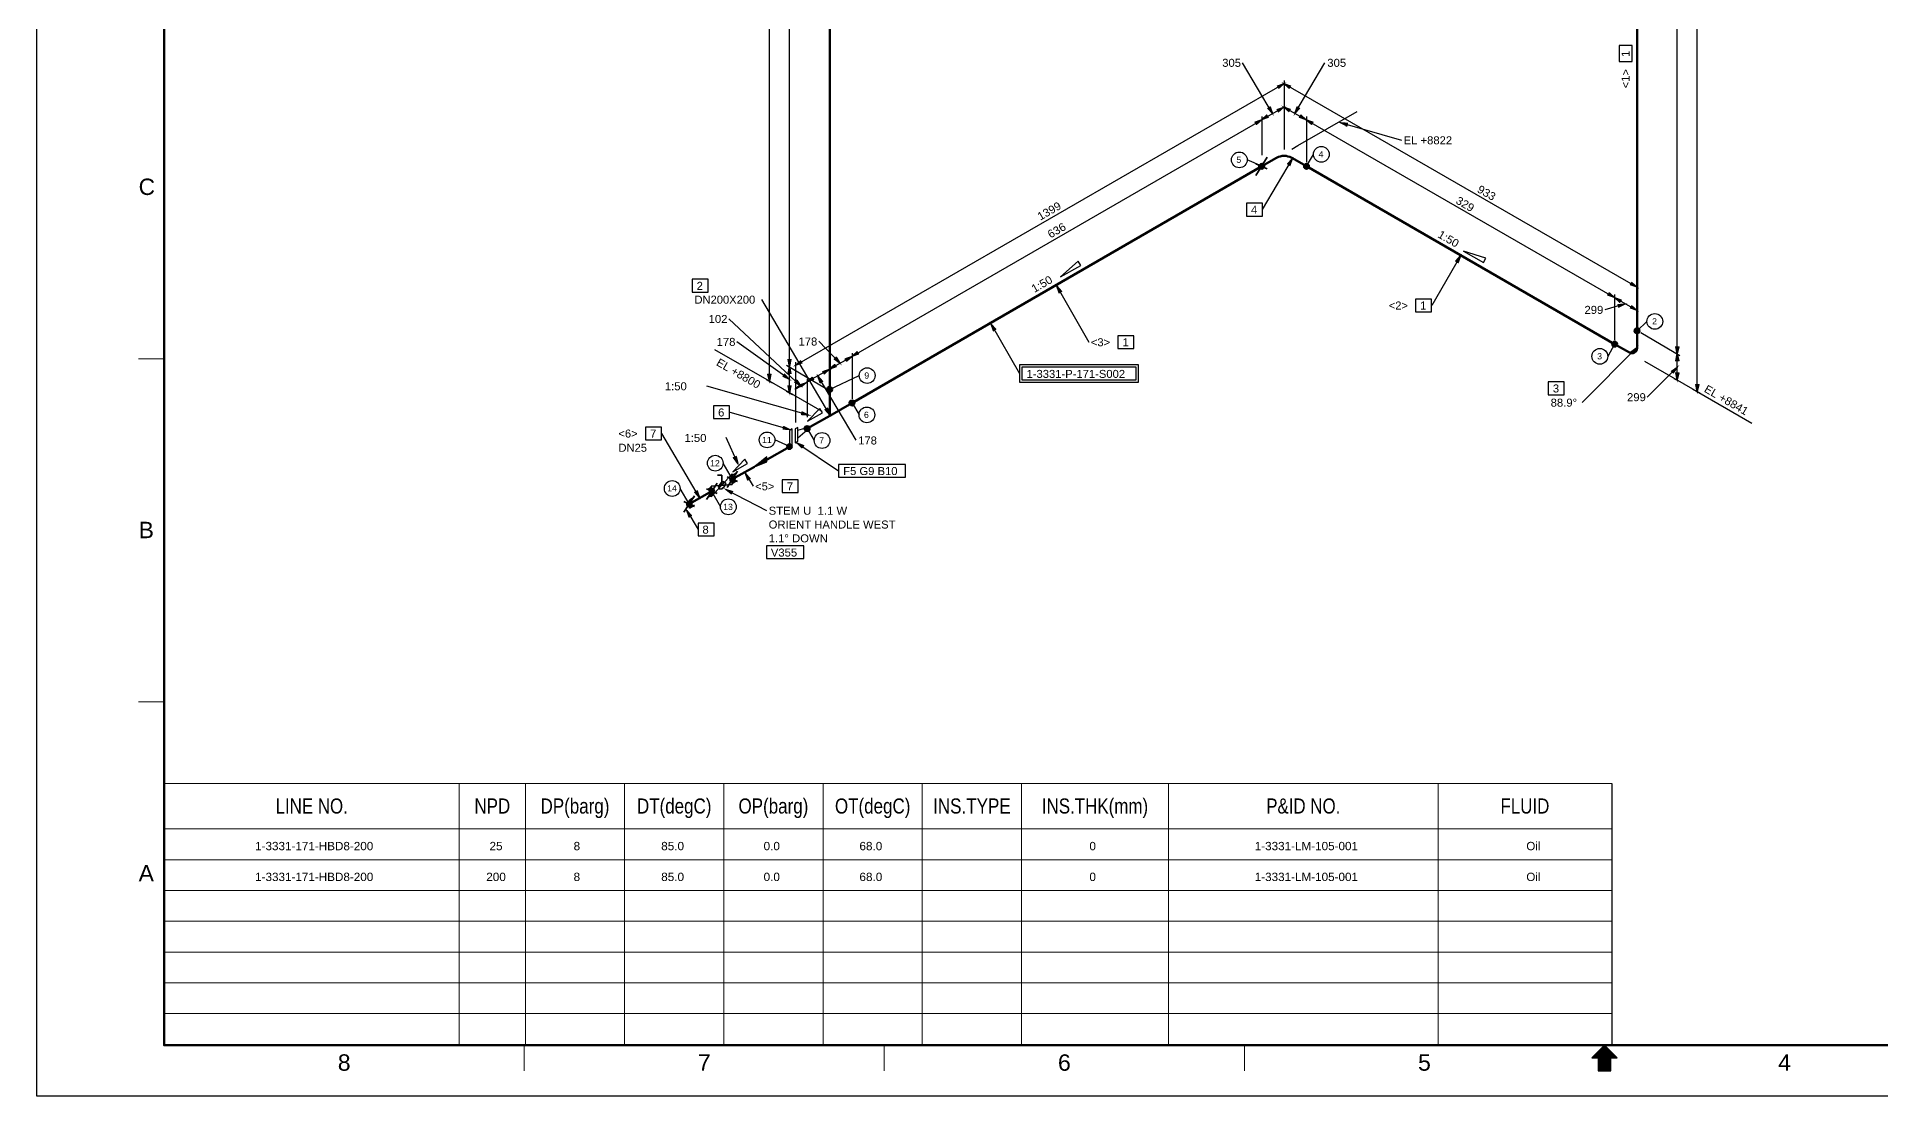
# Model space of a CAD drawing. Header units: inches. Extents: x 0 to 841, y 0 to 594.
# Drawn here: x 0 to 507, y 0 to 291 of the extents above; entities that cross this region are included whole.
import ezdxf
from ezdxf.enums import TextEntityAlignment as Align
from ezdxf.xclip import XClip

# ---------------------------------------------------------------- set-up
doc = ezdxf.new("R2010")
doc.units = ezdxf.units.IN
doc.header["$MEASUREMENT"] = 0
doc.header["$XCLIPFRAME"] = 0
for name, color, linetype in [('1-3531-LP-186-001-025_MODEL-EMBED 1_DWG$0$Default', 7, 'Continuous'), ('BG 0', 7, 'Continuous'), ('BG BG BG BG BG 2', 7, 'Continuous'), ('BG BG BG BG TITLETEXT', 7, 'Continuous'), ('BG Border', 7, 'Continuous'), ('DIMLINES', 7, 'Continuous'), ('DIMTEXT', 7, 'Continuous'), ('FITTINGS', 7, 'Continuous'), ('FRAME', 7, 'Continuous'), ('ISOTEXT', 7, 'Continuous'), ('NOZZLES', 7, 'Continuous'), ('PIPE', 7, 'Continuous'), ('WELDS', 7, 'Continuous')]:
    doc.layers.add(name, color=color, linetype=linetype)
doc.styles.add('1-3531-LP-186-001-025_MODEL-EMBED 1_DWG$0$Arial', font='arial.ttf')
doc.styles.add('Arial', font='arial.ttf')

# ---------------------------------------------------------------- blocks, each defined once
blk = doc.blocks.new('1-3531-LP-186-001-025_MODEL-EMBED 1_DWG')
at = {"layer": '1-3531-LP-186-001-025_MODEL-EMBED 1_DWG$0$Default', "color": 4, "style": '1-3531-LP-186-001-025_MODEL-EMBED 1_DWG$0$Arial'}
for s, width, p in [('1-3331-171-HBD8-200', 1.00235, (0.938205, -0.115628)), ('25', 1.008516, (3.475116, -0.115628)), ('8', 1.008516, (4.385443, -0.115628)), ('85.0 ', 1.008516, (5.333586, -0.115628)), ('0.0 ', 1.008516, (6.441829, -0.115628)), ('68.0 ', 1.008516, (7.47942, -0.115628)), ('0', 1.008516, (9.968777, -0.115628)), ('1-3331-LM-105-001', 1.002802, (11.758255, -0.115628)), ('Oil', 0.993934, (14.698398, -0.115628)), ('1-3331-171-HBD8-200', 1.00235, (0.938205, -0.448962)), ('200', 1.008516, (3.43979, -0.448962)), ('8', 1.008516, (4.385443, -0.448962)), ('85.0 ', 1.008516, (5.333586, -0.448962)), ('0.0 ', 1.008516, (6.441829, -0.448962)), ('68.0 ', 1.008516, (7.47942, -0.448962)), ('0', 1.008516, (9.968777, -0.448962)), ('1-3331-LM-105-001', 1.002802, (11.758255, -0.448962)), ('Oil', 0.993934, (14.698398, -0.448962))]:
    blk.add_text(s, height=0.090278, dxfattribs=dict(at, width=width)).set_placement(p, align=Align.TOP_LEFT)

msp = doc.modelspace()

# ---------------------------------------------------------------- hatches: boundary and pattern name
at = {"layer": 'DIMLINES', "linetype": 'Continuous'}
for points in [[(341.48, 277), (342.92, 278.28), (341.08, 277.64)], [(344.68, 277.64), (342.84, 278.28), (344.28, 277)], [(338.12, 269.64), (336.68, 268.36), (338.52, 269)], [(338.44, 271.48), (339.72, 270.04), (339.08, 271.88)], [(341.4, 270.52), (342.84, 271.8), (341, 271.16)], [(344.6, 271.24), (342.76, 271.88), (344.2, 270.6)], [(346.52, 271.88), (345.88, 270.04), (347.16, 271.48)], [(347.16, 269), (349, 268.36), (347.56, 269.64)], [(335.32, 267.08), (336.76, 268.36), (334.92, 267.72)], [(350.84, 267.72), (349, 268.36), (350.44, 267.08)], [(438.12, 223), (439.96, 222.36), (438.52, 223.64)], [(431.96, 220.12), (433.8, 219.48), (432.36, 220.76)], [(435.56, 218.84), (433.72, 219.48), (435.16, 218.2)], [(434.92, 216.84), (436.68, 217.72), (434.76, 217.56)], [(438.12, 216.6), (439.96, 215.96), (438.52, 217.24)], [(219.24, 202.52), (220.84, 201.4), (219.8, 203.08)], [(222.68, 202.04), (224.12, 203.32), (222.28, 202.68)], [(225.48, 204.6), (224.04, 203.32), (225.88, 203.96)], [(450.6, 205.96), (451, 204.04), (451.4, 205.96)], [(451.4, 202.12), (451, 204.04), (450.6, 202.12)], [(201, 198.44), (201.4, 196.52), (201.8, 198.44)], [(205.16, 197.8), (206.92, 197), (205.56, 198.44)], [(206.52, 202.44), (206.92, 200.52), (207.32, 202.44)], [(207.32, 198.6), (206.92, 200.52), (206.52, 198.6)], [(209.96, 202.12), (208.52, 200.84), (210.36, 201.48)], [(216.04, 196.44), (214.76, 197.88), (215.4, 196.04)], [(216.52, 198.52), (217.96, 199.8), (216.12, 199.16)], [(219.32, 201.08), (217.88, 199.8), (219.72, 200.44)], [(449.88, 198.76), (451, 200.36), (449.4, 199.24)], [(450.6, 198.76), (451, 196.84), (451.4, 198.76)], [(206.52, 195.24), (206.92, 193.32), (207.32, 195.24)], [(208.36, 196.2), (210.04, 195.16), (208.92, 196.76)], [(209.88, 195.56), (208.76, 194.6), (210.12, 195.08)], [(210.44, 195.16), (211.56, 196.12), (210.2, 195.64)], [(213.16, 197.56), (211.72, 196.28), (213.56, 196.92)], [(456.12, 195.56), (456.52, 193.64), (456.92, 195.56)]]:
    msp.add_hatch(color=2, dxfattribs=at).paths.add_polyline_path(points)
at = {"layer": 'DIMLINES', "linetype": 'ByBlock'}
h = msp.add_hatch(dxfattribs=at)
h.set_pattern_fill('LINE', scale=25.4, style=0)
h.paths.add_polyline_path([(341.48, 277), (342.92, 278.28), (341.08, 277.64)])
h = msp.add_hatch(dxfattribs=at)
h.set_pattern_fill('LINE', scale=25.4, style=0)
h.paths.add_polyline_path([(344.68, 277.64), (342.84, 278.28), (344.28, 277)])
h = msp.add_hatch(dxfattribs=at)
h.set_pattern_fill('LINE', scale=25.4, style=0)
h.paths.add_polyline_path([(338.12, 269.64), (336.68, 268.36), (338.52, 269)])
h = msp.add_hatch(dxfattribs=at)
h.set_pattern_fill('LINE', scale=25.4, style=0)
h.paths.add_polyline_path([(338.44, 271.48), (339.72, 270.04), (339.08, 271.88)])
h = msp.add_hatch(dxfattribs=at)
h.set_pattern_fill('LINE', scale=25.4, style=0)
h.paths.add_polyline_path([(341.4, 270.52), (342.84, 271.8), (341, 271.16)])
h = msp.add_hatch(dxfattribs=at)
h.set_pattern_fill('LINE', scale=25.4, style=0)
h.paths.add_polyline_path([(344.6, 271.24), (342.76, 271.88), (344.2, 270.6)])
h = msp.add_hatch(dxfattribs=at)
h.set_pattern_fill('LINE', scale=25.4, style=0)
h.paths.add_polyline_path([(346.52, 271.88), (345.88, 270.04), (347.16, 271.48)])
h = msp.add_hatch(dxfattribs=at)
h.set_pattern_fill('LINE', scale=25.4, style=0)
h.paths.add_polyline_path([(347.16, 269), (349, 268.36), (347.56, 269.64)])
h = msp.add_hatch(dxfattribs=at)
h.set_pattern_fill('LINE', scale=25.4, style=0)
h.paths.add_polyline_path([(335.32, 267.08), (336.76, 268.36), (334.92, 267.72)])
h = msp.add_hatch(dxfattribs=at)
h.set_pattern_fill('LINE', scale=25.4, style=0)
h.paths.add_polyline_path([(350.84, 267.72), (349, 268.36), (350.44, 267.08)])
h = msp.add_hatch(dxfattribs=at)
h.set_pattern_fill('LINE', scale=25.4, style=0)
h.paths.add_polyline_path([(438.12, 223), (439.96, 222.36), (438.52, 223.64)])
h = msp.add_hatch(dxfattribs=at)
h.set_pattern_fill('LINE', scale=25.4, style=0)
h.paths.add_polyline_path([(431.96, 220.12), (433.8, 219.48), (432.36, 220.76)])
h = msp.add_hatch(dxfattribs=at)
h.set_pattern_fill('LINE', scale=25.4, style=0)
h.paths.add_polyline_path([(435.56, 218.84), (433.72, 219.48), (435.16, 218.2)])
h = msp.add_hatch(dxfattribs=at)
h.set_pattern_fill('LINE', scale=25.4, style=0)
h.paths.add_polyline_path([(434.92, 216.84), (436.68, 217.72), (434.76, 217.56)])
h = msp.add_hatch(dxfattribs=at)
h.set_pattern_fill('LINE', scale=25.4, style=0)
h.paths.add_polyline_path([(438.12, 216.6), (439.96, 215.96), (438.52, 217.24)])
h = msp.add_hatch(dxfattribs=at)
h.set_pattern_fill('LINE', scale=25.4, style=0)
h.paths.add_polyline_path([(219.24, 202.52), (220.84, 201.4), (219.8, 203.08)])
h = msp.add_hatch(dxfattribs=at)
h.set_pattern_fill('LINE', scale=25.4, style=0)
h.paths.add_polyline_path([(222.68, 202.04), (224.12, 203.32), (222.28, 202.68)])
h = msp.add_hatch(dxfattribs=at)
h.set_pattern_fill('LINE', scale=25.4, style=0)
h.paths.add_polyline_path([(225.48, 204.6), (224.04, 203.32), (225.88, 203.96)])
h = msp.add_hatch(dxfattribs=at)
h.set_pattern_fill('LINE', scale=25.4, style=0)
h.paths.add_polyline_path([(450.6, 205.96), (451, 204.04), (451.4, 205.96)])
h = msp.add_hatch(dxfattribs=at)
h.set_pattern_fill('LINE', scale=25.4, style=0)
h.paths.add_polyline_path([(451.4, 202.12), (451, 204.04), (450.6, 202.12)])
h = msp.add_hatch(dxfattribs=at)
h.set_pattern_fill('LINE', scale=25.4, style=0)
h.paths.add_polyline_path([(201, 198.44), (201.4, 196.52), (201.8, 198.44)])
h = msp.add_hatch(dxfattribs=at)
h.set_pattern_fill('LINE', scale=25.4, style=0)
h.paths.add_polyline_path([(205.16, 197.8), (206.92, 197), (205.56, 198.44)])
h = msp.add_hatch(dxfattribs=at)
h.set_pattern_fill('LINE', scale=25.4, style=0)
h.paths.add_polyline_path([(206.52, 202.44), (206.92, 200.52), (207.32, 202.44)])
h = msp.add_hatch(dxfattribs=at)
h.set_pattern_fill('LINE', scale=25.4, style=0)
h.paths.add_polyline_path([(207.32, 198.6), (206.92, 200.52), (206.52, 198.6)])
h = msp.add_hatch(dxfattribs=at)
h.set_pattern_fill('LINE', scale=25.4, style=0)
h.paths.add_polyline_path([(209.96, 202.12), (208.52, 200.84), (210.36, 201.48)])
h = msp.add_hatch(dxfattribs=at)
h.set_pattern_fill('LINE', scale=25.4, style=0)
h.paths.add_polyline_path([(216.04, 196.44), (214.76, 197.88), (215.4, 196.04)])
h = msp.add_hatch(dxfattribs=at)
h.set_pattern_fill('LINE', scale=25.4, style=0)
h.paths.add_polyline_path([(216.52, 198.52), (217.96, 199.8), (216.12, 199.16)])
h = msp.add_hatch(dxfattribs=at)
h.set_pattern_fill('LINE', scale=25.4, style=0)
h.paths.add_polyline_path([(219.32, 201.08), (217.88, 199.8), (219.72, 200.44)])
h = msp.add_hatch(dxfattribs=at)
h.set_pattern_fill('LINE', scale=25.4, style=0)
h.paths.add_polyline_path([(449.88, 198.76), (451, 200.36), (449.4, 199.24)])
h = msp.add_hatch(dxfattribs=at)
h.set_pattern_fill('LINE', scale=25.4, style=0)
h.paths.add_polyline_path([(450.6, 198.76), (451, 196.84), (451.4, 198.76)])
h = msp.add_hatch(dxfattribs=at)
h.set_pattern_fill('LINE', scale=25.4, style=0)
h.paths.add_polyline_path([(206.52, 195.24), (206.92, 193.32), (207.32, 195.24)])
h = msp.add_hatch(dxfattribs=at)
h.set_pattern_fill('LINE', scale=25.4, style=0)
h.paths.add_polyline_path([(208.36, 196.2), (210.04, 195.16), (208.92, 196.76)])
h = msp.add_hatch(dxfattribs=at)
h.set_pattern_fill('LINE', scale=25.4, style=0)
h.paths.add_polyline_path([(209.88, 195.56), (208.76, 194.6), (210.12, 195.08)])
h = msp.add_hatch(dxfattribs=at)
h.set_pattern_fill('LINE', scale=25.4, style=0)
h.paths.add_polyline_path([(210.44, 195.16), (211.56, 196.12), (210.2, 195.64)])
h = msp.add_hatch(dxfattribs=at)
h.set_pattern_fill('LINE', scale=25.4, style=0)
h.paths.add_polyline_path([(213.16, 197.56), (211.72, 196.28), (213.56, 196.92)])
h = msp.add_hatch(dxfattribs=at)
h.set_pattern_fill('LINE', scale=25.4, style=0)
h.paths.add_polyline_path([(456.12, 195.56), (456.52, 193.64), (456.92, 195.56)])
at = {"layer": 'ISOTEXT', "linetype": 'Continuous'}
for points in [[(360.28, 267.4), (358.36, 267.56), (360.12, 266.68)], [(344.52, 255.8), (345.16, 257.64), (343.88, 256.2)], [(390.76, 229.08), (391.4, 230.92), (390.12, 229.48)], [(281.72, 221.16), (280.44, 222.6), (281.08, 220.76)], [(263.64, 210.76), (262.36, 212.2), (263, 210.36)], [(438.76, 204.12), (439.88, 205.72), (438.28, 204.6)], [(210.28, 187.32), (212.2, 187.16), (210.44, 188.04)], [(216.76, 188.68), (218.04, 187.24), (217.4, 189.08)], [(205.24, 183.32), (207.16, 183.16), (205.4, 184.04)], [(210.76, 178.84), (208.92, 179.56), (210.28, 178.2)], [(191.56, 175.48), (192.68, 173.88), (192.28, 175.8)], [(196.12, 169.72), (194.84, 171.16), (195.48, 169.32)], [(180.92, 165.96), (182.2, 164.52), (181.56, 166.36)], [(191.24, 166.2), (189.4, 166.76), (190.92, 165.56)], [(179.96, 159.56), (178.68, 161), (179.32, 159.16)]]:
    msp.add_hatch(color=2, dxfattribs=at).paths.add_polyline_path(points)
at = {"layer": 'ISOTEXT', "linetype": 'ByBlock'}
h = msp.add_hatch(dxfattribs=at)
h.set_pattern_fill('LINE', scale=25.4, style=0)
h.paths.add_polyline_path([(360.28, 267.4), (358.36, 267.56), (360.12, 266.68)])
h = msp.add_hatch(dxfattribs=at)
h.set_pattern_fill('LINE', scale=25.4, style=0)
h.paths.add_polyline_path([(344.52, 255.8), (345.16, 257.64), (343.88, 256.2)])
h = msp.add_hatch(dxfattribs=at)
h.set_pattern_fill('LINE', scale=25.4, style=0)
h.paths.add_polyline_path([(390.76, 229.08), (391.4, 230.92), (390.12, 229.48)])
h = msp.add_hatch(dxfattribs=at)
h.set_pattern_fill('LINE', scale=25.4, style=0)
h.paths.add_polyline_path([(281.72, 221.16), (280.44, 222.6), (281.08, 220.76)])
h = msp.add_hatch(dxfattribs=at)
h.set_pattern_fill('LINE', scale=25.4, style=0)
h.paths.add_polyline_path([(263.64, 210.76), (262.36, 212.2), (263, 210.36)])
h = msp.add_hatch(dxfattribs=at)
h.set_pattern_fill('LINE', scale=25.4, style=0)
h.paths.add_polyline_path([(438.76, 204.12), (439.88, 205.72), (438.28, 204.6)])
h = msp.add_hatch(dxfattribs=at)
h.set_pattern_fill('LINE', scale=25.4, style=0)
h.paths.add_polyline_path([(210.28, 187.32), (212.2, 187.16), (210.44, 188.04)])
h = msp.add_hatch(dxfattribs=at)
h.set_pattern_fill('LINE', scale=25.4, style=0)
h.paths.add_polyline_path([(216.76, 188.68), (218.04, 187.24), (217.4, 189.08)])
h = msp.add_hatch(dxfattribs=at)
h.set_pattern_fill('LINE', scale=25.4, style=0)
h.paths.add_polyline_path([(205.24, 183.32), (207.16, 183.16), (205.4, 184.04)])
h = msp.add_hatch(dxfattribs=at)
h.set_pattern_fill('LINE', scale=25.4, style=0)
h.paths.add_polyline_path([(210.76, 178.84), (208.92, 179.56), (210.28, 178.2)])
h = msp.add_hatch(dxfattribs=at)
h.set_pattern_fill('LINE', scale=25.4, style=0)
h.paths.add_polyline_path([(191.56, 175.48), (192.68, 173.88), (192.28, 175.8)])
h = msp.add_hatch(dxfattribs=at)
h.set_pattern_fill('LINE', scale=25.4, style=0)
h.paths.add_polyline_path([(196.12, 169.72), (194.84, 171.16), (195.48, 169.32)])
h = msp.add_hatch(dxfattribs=at)
h.set_pattern_fill('LINE', scale=25.4, style=0)
h.paths.add_polyline_path([(180.92, 165.96), (182.2, 164.52), (181.56, 166.36)])
h = msp.add_hatch(dxfattribs=at)
h.set_pattern_fill('LINE', scale=25.4, style=0)
h.paths.add_polyline_path([(191.24, 166.2), (189.4, 166.76), (190.92, 165.56)])
h = msp.add_hatch(dxfattribs=at)
h.set_pattern_fill('LINE', scale=25.4, style=0)
h.paths.add_polyline_path([(179.96, 159.56), (178.68, 161), (179.32, 159.16)])
at = {"layer": 'NOZZLES', "linetype": 'Continuous'}
h = msp.add_hatch(color=7, dxfattribs=at)
edge = h.paths.add_edge_path()
edge.add_arc((336.76, 255.56), 0.76, 0, 360)
at = {"layer": 'NOZZLES', "linetype": 'ByBlock'}
h = msp.add_hatch(dxfattribs=at)
h.set_pattern_fill('LINE', scale=25.4, style=0)
edge = h.paths.add_edge_path()
edge.add_arc((336.76, 255.56), 0.76, 0, 360)
at = {"layer": 'NOZZLES', "linetype": 'Continuous'}
h = msp.add_hatch(color=7, dxfattribs=at)
edge = h.paths.add_edge_path()
edge.add_arc((349.08, 255.56), 0.76, 0, 360)
at = {"layer": 'NOZZLES', "linetype": 'ByBlock'}
h = msp.add_hatch(dxfattribs=at)
h.set_pattern_fill('LINE', scale=25.4, style=0)
edge = h.paths.add_edge_path()
edge.add_arc((349.08, 255.56), 0.76, 0, 360)
at = {"layer": 'NOZZLES', "linetype": 'Continuous'}
h = msp.add_hatch(color=7, dxfattribs=at)
edge = h.paths.add_edge_path()
edge.add_arc((439.96, 210.36), 0.76, 0, 360)
at = {"layer": 'NOZZLES', "linetype": 'ByBlock'}
h = msp.add_hatch(dxfattribs=at)
h.set_pattern_fill('LINE', scale=25.4, style=0)
edge = h.paths.add_edge_path()
edge.add_arc((439.96, 210.36), 0.76, 0, 360)
at = {"layer": 'NOZZLES', "linetype": 'Continuous'}
h = msp.add_hatch(color=7, dxfattribs=at)
edge = h.paths.add_edge_path()
edge.add_arc((433.8, 206.68), 0.76, 0, 360)
at = {"layer": 'NOZZLES', "linetype": 'ByBlock'}
h = msp.add_hatch(dxfattribs=at)
h.set_pattern_fill('LINE', scale=25.4, style=0)
edge = h.paths.add_edge_path()
edge.add_arc((433.8, 206.68), 0.76, 0, 360)
at = {"layer": 'NOZZLES', "linetype": 'Continuous'}
h = msp.add_hatch(color=7, dxfattribs=at)
edge = h.paths.add_edge_path()
edge.add_arc((217.96, 194.2), 0.76, 0, 360)
at = {"layer": 'NOZZLES', "linetype": 'ByBlock'}
h = msp.add_hatch(dxfattribs=at)
h.set_pattern_fill('LINE', scale=25.4, style=0)
edge = h.paths.add_edge_path()
edge.add_arc((217.96, 194.2), 0.76, 0, 360)
at = {"layer": 'NOZZLES', "linetype": 'Continuous'}
h = msp.add_hatch(color=7, dxfattribs=at)
edge = h.paths.add_edge_path()
edge.add_arc((224.12, 190.52), 0.76, 0, 360)
at = {"layer": 'NOZZLES', "linetype": 'ByBlock'}
h = msp.add_hatch(dxfattribs=at)
h.set_pattern_fill('LINE', scale=25.4, style=0)
edge = h.paths.add_edge_path()
edge.add_arc((224.12, 190.52), 0.76, 0, 360)
at = {"layer": 'NOZZLES', "linetype": 'Continuous'}
h = msp.add_hatch(color=7, dxfattribs=at)
edge = h.paths.add_edge_path()
edge.add_arc((211.8, 183.48), 0.76, 0, 360)
at = {"layer": 'NOZZLES', "linetype": 'ByBlock'}
h = msp.add_hatch(dxfattribs=at)
h.set_pattern_fill('LINE', scale=25.4, style=0)
edge = h.paths.add_edge_path()
edge.add_arc((211.8, 183.48), 0.76, 0, 360)
at = {"layer": 'NOZZLES', "linetype": 'Continuous'}
h = msp.add_hatch(color=7, dxfattribs=at)
edge = h.paths.add_edge_path()
edge.add_arc((206.92, 178.52), 0.72, 0, 360)
at = {"layer": 'NOZZLES', "linetype": 'ByBlock'}
h = msp.add_hatch(dxfattribs=at)
h.set_pattern_fill('LINE', scale=25.4, style=0)
edge = h.paths.add_edge_path()
edge.add_arc((206.92, 178.52), 0.72, 0, 360)
at = {"layer": 'NOZZLES', "linetype": 'Continuous'}
h = msp.add_hatch(color=7, dxfattribs=at)
edge = h.paths.add_edge_path()
edge.add_arc((191.24, 169.56), 0.72, 0, 360)
at = {"layer": 'NOZZLES', "linetype": 'ByBlock'}
h = msp.add_hatch(dxfattribs=at)
h.set_pattern_fill('LINE', scale=25.4, style=0)
edge = h.paths.add_edge_path()
edge.add_arc((191.24, 169.56), 0.72, 0, 360)
at = {"layer": 'NOZZLES', "linetype": 'Continuous'}
h = msp.add_hatch(color=7, dxfattribs=at)
edge = h.paths.add_edge_path()
edge.add_arc((179.4, 162.76), 0.72, 0, 360)
at = {"layer": 'NOZZLES', "linetype": 'ByBlock'}
h = msp.add_hatch(dxfattribs=at)
h.set_pattern_fill('LINE', scale=25.4, style=0)
edge = h.paths.add_edge_path()
edge.add_arc((179.4, 162.76), 0.72, 0, 360)
at = {"layer": 'NOZZLES', "linetype": 'Continuous'}
h = msp.add_hatch(color=7, dxfattribs=at)
edge = h.paths.add_edge_path()
edge.add_arc((185.56, 166.28), 0.72, 0, 360)
at = {"layer": 'NOZZLES', "linetype": 'ByBlock'}
h = msp.add_hatch(dxfattribs=at)
h.set_pattern_fill('LINE', scale=25.4, style=0)
edge = h.paths.add_edge_path()
edge.add_arc((185.56, 166.28), 0.72, 0, 360)

# ---------------------------------------------------------------- linework, layer by layer
at = {"layer": 'BG 0', "color": 2, "linetype": 'Continuous', "lineweight": 25}
msp.add_line((432.98, 85.88), (432.98, 14), dxfattribs=at)
at = {"layer": 'BG BG BG BG BG 2', "color": 2, "linetype": 'Continuous', "lineweight": 15}
for p, q in [((432.98, 85.88), (35, 85.88)), ((116.13, 14.27), (116.13, 85.88)), ((134.31, 14.27), (134.31, 85.88)), ((161.59, 14.27), (161.59, 85.88)), ((188.87, 14.27), (188.87, 85.88)), ((216.16, 14.27), (216.16, 85.88)), ((243.44, 14.27), (243.44, 85.88)), ((270.72, 14.27), (270.72, 85.88)), ((311.11, 14.27), (311.11, 85.88)), ((385.27, 14.27), (385.27, 85.88)), ((432.98, 73.42), (35, 73.42)), ((432.98, 64.96), (35, 64.96)), ((432.98, 56.51), (35, 56.51)), ((432.98, 48.06), (35, 48.06)), ((432.98, 39.61), (35, 39.61)), ((432.98, 31.16), (35, 31.16)), ((432.98, 22.71), (35, 22.71))]:
    msp.add_line(p, q, dxfattribs=at)
at = {"layer": 'BG Border', "color": 7, "linetype": 'Continuous', "lineweight": 25}
for p, q in [((0, 0), (0, 594)), ((431, 14), (427.5, 10.5)), ((427.5, 10.5), (429.25, 10.5)), ((429.25, 10.5), (429.25, 6.98)), ((434.5, 10.5), (431, 14)), ((432.75, 6.98), (432.75, 10.5)), ((432.75, 10.5), (434.5, 10.5)), ((429.25, 6.98), (432.75, 6.98)), ((841, 0), (0, 0))]:
    msp.add_line(p, q, dxfattribs=at)
at = {"layer": 'BG Border', "color": 3, "linetype": 'Continuous', "lineweight": 120}
for p, q in [((35, 14), (35, 580)), ((827, 14), (35, 14))]:
    msp.add_line(p, q, dxfattribs=at)
at = {"layer": 'BG Border', "color": 7, "linetype": 'Continuous', "lineweight": 13}
for p, q in [((27.98, 202.67), (35, 202.67)), ((27.98, 108.33), (35, 108.33)), ((134, 14), (134, 6.98)), ((233, 14), (233, 6.98)), ((332, 14), (332, 6.98)), ((427.6, 10.6), (427.6, 10.5)), ((427.8, 10.8), (427.8, 10.5)), ((428, 11), (428, 10.5)), ((428.2, 11.2), (428.2, 10.5)), ((428.4, 11.4), (428.4, 10.5)), ((428.6, 11.6), (428.6, 10.5)), ((428.8, 11.8), (428.8, 10.5)), ((429, 12), (429, 10.5)), ((429.2, 12.2), (429.2, 10.5)), ((429.4, 12.4), (429.4, 6.98)), ((429.6, 12.6), (429.6, 6.98)), ((429.8, 12.8), (429.8, 6.98)), ((430, 13), (430, 6.98)), ((430.2, 13.2), (430.2, 6.98)), ((430.4, 13.4), (430.4, 6.98)), ((430.6, 13.6), (430.6, 6.98)), ((430.8, 13.8), (430.8, 6.98)), ((431, 14), (431, 6.98)), ((431.2, 13.8), (431.2, 6.98)), ((431.4, 13.6), (431.4, 6.98)), ((431.6, 13.4), (431.6, 6.98)), ((431.8, 13.2), (431.8, 6.98)), ((432, 13), (432, 6.98)), ((432.2, 12.8), (432.2, 6.98)), ((432.4, 12.6), (432.4, 6.98)), ((432.6, 12.4), (432.6, 6.98)), ((432.8, 12.2), (432.8, 10.5)), ((433, 12), (433, 10.5)), ((433.2, 11.8), (433.2, 10.5)), ((433.4, 11.6), (433.4, 10.5)), ((433.6, 11.4), (433.6, 10.5)), ((433.8, 11.2), (433.8, 10.5)), ((434, 11), (434, 10.5)), ((434.2, 10.8), (434.2, 10.5)), ((434.4, 10.6), (434.4, 10.5))]:
    msp.add_line(p, q, dxfattribs=at)
at = {"layer": 'BG Border', "color": 3, "linetype": 'Continuous', "lineweight": 120}
msp.add_lwpolyline([(827, 580), (35, 580), (35, 14), (827, 14)], close=True, dxfattribs=at)
at = {"layer": 'DIMLINES', "color": 2, "linetype": 'Continuous', "lineweight": 30}
for p, q in [((201.4, 196.52), (201.4, 468.92)), ((451, 204.04), (451, 467)), ((206.92, 200.52), (206.92, 465.72)), ((456.52, 193.64), (456.52, 463.8)), ((339.72, 270.04), (331.48, 284.04)), ((345.88, 270.04), (354.12, 284.04)), ((342.92, 279.16), (342.92, 260.2)), ((208.52, 200.84), (342.92, 278.28)), ((341.08, 277.64), (342.92, 278.28)), ((341.48, 277), (341.08, 277.64)), ((342.92, 278.28), (341.48, 277)), ((342.84, 278.28), (344.68, 277.64)), ((344.28, 277), (342.84, 278.28)), ((342.84, 278.28), (439.96, 222.36)), ((344.68, 277.64), (344.28, 277)), ((336.68, 268.36), (342.84, 271.8)), ((336.68, 268.36), (338.12, 269.64)), ((338.52, 269), (336.68, 268.36)), ((336.76, 269.24), (336.76, 258.6)), ((338.12, 269.64), (338.52, 269)), ((338.44, 271.48), (339.08, 271.88)), ((339.72, 270.04), (338.44, 271.48)), ((339.08, 271.88), (339.72, 270.04)), ((341, 271.16), (342.84, 271.8)), ((341.4, 270.52), (341, 271.16)), ((342.84, 271.8), (341.4, 270.52)), ((342.76, 271.88), (344.6, 271.24)), ((344.2, 270.6), (342.76, 271.88)), ((342.76, 271.88), (349, 268.36)), ((344.6, 271.24), (344.2, 270.6)), ((345.88, 270.04), (346.52, 271.88)), ((347.16, 271.48), (345.88, 270.04)), ((346.52, 271.88), (347.16, 271.48)), ((346.68, 261.24), (363, 270.6)), ((347.16, 269), (347.56, 269.64)), ((349, 268.36), (347.16, 269)), ((347.56, 269.64), (349, 268.36)), ((349.08, 269.24), (349.08, 256.68)), ((224.04, 203.32), (336.76, 268.36)), ((334.92, 267.72), (336.76, 268.36)), ((335.32, 267.08), (334.92, 267.72)), ((336.76, 268.36), (335.32, 267.08)), ((349, 268.36), (350.84, 267.72)), ((350.44, 267.08), (349, 268.36)), ((349, 268.36), (433.8, 219.48)), ((350.84, 267.72), (350.44, 267.08)), ((345, 260.28), (346.68, 261.24)), ((438.12, 223), (438.52, 223.64)), ((439.96, 222.36), (438.12, 223)), ((438.52, 223.64), (439.96, 222.36)), ((439.96, 223.32), (439.96, 221.4)), ((431.96, 220.12), (432.36, 220.76)), ((433.8, 219.48), (431.96, 220.12)), ((432.36, 220.76), (433.8, 219.48)), ((433.72, 219.48), (435.56, 218.84)), ((435.16, 218.2), (433.72, 219.48)), ((433.72, 219.48), (439.96, 215.96)), ((433.8, 220.36), (433.8, 207.8)), ((435.56, 218.84), (435.16, 218.2)), ((210.04, 195.16), (190.28, 213.64)), ((436.68, 217.72), (431.08, 216.12)), ((434.76, 217.56), (436.68, 217.72)), ((434.92, 216.84), (434.76, 217.56)), ((436.68, 217.72), (434.92, 216.84)), ((438.12, 216.6), (438.52, 217.24)), ((439.96, 215.96), (438.12, 216.6)), ((438.52, 217.24), (439.96, 215.96)), ((439.96, 216.92), (439.96, 215)), ((451.72, 203.48), (441, 209.8)), ((202.68, 195.8), (186.36, 205.16)), ((206.92, 197), (192.44, 207.32)), ((220.84, 201.4), (215, 207.48)), ((217.88, 199.8), (224.12, 203.32)), ((219.24, 202.52), (219.8, 203.08)), ((219.8, 203.08), (220.84, 201.4)), ((222.28, 202.68), (224.12, 203.32)), ((224.12, 203.32), (222.68, 202.04)), ((224.04, 203.32), (225.48, 204.6)), ((225.88, 203.96), (224.04, 203.32)), ((224.12, 204.2), (224.12, 191.64)), ((225.48, 204.6), (225.88, 203.96)), ((451, 204.04), (450.6, 205.96)), ((450.6, 205.96), (451.4, 205.96)), ((450.6, 202.12), (451, 204.04)), ((451.4, 205.96), (451, 204.04)), ((451, 204.04), (451.4, 202.12)), ((451, 196.84), (451, 204.04)), ((201.4, 196.52), (201, 198.44)), ((201, 198.44), (201.8, 198.44)), ((201.8, 198.44), (201.4, 196.52)), ((205.16, 197.8), (205.56, 198.44)), ((206.92, 197), (205.16, 197.8)), ((205.56, 198.44), (206.92, 197)), ((206.12, 200.92), (216.84, 194.6)), ((206.92, 200.52), (206.52, 202.44)), ((206.52, 202.44), (207.32, 202.44)), ((206.52, 198.6), (206.92, 200.52)), ((207.32, 198.6), (206.52, 198.6)), ((207.32, 202.44), (206.92, 200.52)), ((206.92, 200.52), (207.32, 198.6)), ((206.92, 193.32), (206.92, 200.52)), ((208.52, 200.84), (209.96, 202.12)), ((210.36, 201.48), (208.52, 200.84)), ((208.6, 201.72), (208.6, 185.16)), ((209.96, 202.12), (210.36, 201.48)), ((211.72, 196.28), (217.96, 199.8)), ((214.76, 197.88), (216.04, 196.44)), ((215.4, 196.04), (214.76, 197.88)), ((214.76, 197.88), (225.16, 180.28)), ((216.12, 199.16), (217.96, 199.8)), ((216.52, 198.52), (216.12, 199.16)), ((217.96, 199.8), (216.52, 198.52)), ((217.88, 199.8), (219.32, 201.08)), ((219.72, 200.44), (217.88, 199.8)), ((217.96, 200.76), (217.96, 198.84)), ((220.84, 201.4), (219.24, 202.52)), ((219.32, 201.08), (219.72, 200.44)), ((222.68, 202.04), (222.28, 202.68)), ((442.04, 201.96), (455.24, 194.36)), ((451, 200.36), (442.76, 192.12)), ((449.4, 199.24), (451, 200.36)), ((449.88, 198.76), (449.4, 199.24)), ((451, 200.36), (449.88, 198.76)), ((451.4, 202.12), (450.6, 202.12)), ((451, 196.84), (450.6, 198.76)), ((450.6, 198.76), (451.4, 198.76)), ((451.4, 198.76), (451, 196.84)), ((200.52, 196.92), (202.12, 196.04)), ((215.88, 188.2), (202.68, 195.8)), ((206.04, 193.72), (207.64, 192.84)), ((206.92, 193.32), (206.52, 195.24)), ((206.52, 195.24), (207.32, 195.24)), ((207.32, 195.24), (206.92, 193.32)), ((208.36, 196.2), (208.92, 196.76)), ((210.04, 195.16), (208.36, 196.2)), ((208.52, 194.28), (211.56, 196.12)), ((208.76, 194.6), (209.88, 195.56)), ((210.12, 195.08), (208.76, 194.6)), ((208.92, 196.76), (210.04, 195.16)), ((209.88, 195.56), (210.12, 195.08)), ((210.2, 195.64), (211.56, 196.12)), ((210.44, 195.16), (210.2, 195.64)), ((211.56, 196.12), (210.44, 195.16)), ((211.72, 196.28), (213.16, 197.56)), ((213.56, 196.92), (211.72, 196.28)), ((211.8, 197.16), (211.8, 186.6)), ((213.16, 197.56), (213.56, 196.92)), ((216.04, 196.44), (215.4, 196.04)), ((451.8, 196.28), (450.2, 197.16)), ((455.24, 194.36), (471.56, 185)), ((457.32, 193.16), (455.72, 194.04)), ((456.52, 193.64), (456.12, 195.56)), ((456.12, 195.56), (456.92, 195.56)), ((456.92, 195.56), (456.52, 193.64))]:
    msp.add_line(p, q, dxfattribs=at)
at = {"layer": 'DIMLINES', "color": 2, "linetype": 'Continuous', "lineweight": 30, "const_width": 0.3}
for points in [[(341.48, 277), (342.92, 278.28), (341.08, 277.64)], [(344.68, 277.64), (342.84, 278.28), (344.28, 277)], [(335.32, 267.08), (336.76, 268.36), (334.92, 267.72)], [(338.12, 269.64), (336.68, 268.36), (338.52, 269)], [(338.44, 271.48), (339.72, 270.04), (339.08, 271.88)], [(341.4, 270.52), (342.84, 271.8), (341, 271.16)], [(344.6, 271.24), (342.76, 271.88), (344.2, 270.6)], [(346.52, 271.88), (345.88, 270.04), (347.16, 271.48)], [(347.16, 269), (349, 268.36), (347.56, 269.64)], [(350.84, 267.72), (349, 268.36), (350.44, 267.08)], [(438.12, 223), (439.96, 222.36), (438.52, 223.64)], [(431.96, 220.12), (433.8, 219.48), (432.36, 220.76)], [(435.56, 218.84), (433.72, 219.48), (435.16, 218.2)], [(434.92, 216.84), (436.68, 217.72), (434.76, 217.56)], [(438.12, 216.6), (439.96, 215.96), (438.52, 217.24)], [(219.24, 202.52), (220.84, 201.4), (219.8, 203.08)], [(222.68, 202.04), (224.12, 203.32), (222.28, 202.68)], [(225.48, 204.6), (224.04, 203.32), (225.88, 203.96)], [(450.6, 205.96), (451, 204.04), (451.4, 205.96)], [(451.4, 202.12), (451, 204.04), (450.6, 202.12)], [(201, 198.44), (201.4, 196.52), (201.8, 198.44)], [(205.16, 197.8), (206.92, 197), (205.56, 198.44)], [(206.52, 202.44), (206.92, 200.52), (207.32, 202.44)], [(207.32, 198.6), (206.92, 200.52), (206.52, 198.6)], [(209.96, 202.12), (208.52, 200.84), (210.36, 201.48)], [(213.16, 197.56), (211.72, 196.28), (213.56, 196.92)], [(216.04, 196.44), (214.76, 197.88), (215.4, 196.04)], [(216.52, 198.52), (217.96, 199.8), (216.12, 199.16)], [(219.32, 201.08), (217.88, 199.8), (219.72, 200.44)], [(449.88, 198.76), (451, 200.36), (449.4, 199.24)], [(450.6, 198.76), (451, 196.84), (451.4, 198.76)], [(206.52, 195.24), (206.92, 193.32), (207.32, 195.24)], [(209.88, 195.56), (208.76, 194.6), (210.12, 195.08)], [(208.36, 196.2), (210.04, 195.16), (208.92, 196.76)], [(210.44, 195.16), (211.56, 196.12), (210.2, 195.64)], [(456.12, 195.56), (456.52, 193.64), (456.92, 195.56)]]:
    msp.add_lwpolyline(points, close=True, dxfattribs=at)
at = {"layer": 'FITTINGS', "color": 7, "linetype": 'Continuous', "lineweight": 30}
for p, q in [((200.7, 175.7), (197.3, 173)), ((200.7, 175), (197.3, 173)), ((197.3, 173), (200.7, 174.3)), ((200.7, 175.6), (197.6, 173.2)), ((197.6, 173.2), (200.7, 174.4)), ((200.7, 175.4), (198, 173.4)), ((198, 173.4), (200.7, 174.5)), ((200.7, 175.4), (198.3, 173.6)), ((198.3, 173.6), (200.7, 174.6)), ((200.7, 175.3), (198.6, 173.8)), ((198.6, 173.8), (200.7, 174.6)), ((200.7, 175.2), (199, 173.9)), ((199, 173.9), (200.7, 174.7)), ((200.7, 175.1), (199.3, 174.1)), ((199.3, 174.1), (200.7, 174.8)), ((200.7, 175), (199.6, 174.3)), ((199.6, 174.3), (200.7, 174.9)), ((200.7, 175), (200.7, 175.7)), ((200.7, 174.3), (200.7, 175.6)), ((200.7, 174.4), (200.7, 175.4)), ((200.7, 174.5), (200.7, 175.4)), ((200.7, 174.6), (200.7, 175.3)), ((200.7, 174.6), (200.7, 175.2)), ((200.7, 174.7), (200.7, 175.1)), ((200.7, 174.8), (200.7, 175)), ((200.7, 174.9), (200.7, 175))]:
    msp.add_line(p, q, dxfattribs=at)
at = {"layer": 'FITTINGS', "color": 7, "linetype": 'Continuous', "lineweight": 35}
for p, q in [((185.5, 167.4), (184.5, 166.7)), ((191.2, 171), (185.4, 164.7)), ((185.4, 167.6), (191.2, 168.1)), ((185.4, 164.7), (185.4, 167.6)), ((185.5, 165.1), (185.5, 167.4)), ((188.3, 170.7), (187.1, 170.7)), ((187.8, 168.1), (187.4, 167.4)), ((187.4, 167.4), (187.8, 166.8)), ((188.3, 168.7), (187.8, 168.1)), ((188.3, 167.8), (188.3, 170.7)), ((189, 168.9), (188.3, 168.7)), ((188.3, 166.9), (189, 167.5)), ((189.4, 168.4), (189, 168.9)), ((189, 167.5), (189.4, 168.4)), ((192.3, 171.2), (191.2, 170.6)), ((191.2, 169.5), (191.2, 171)), ((191.2, 170.6), (191.2, 168.4)), ((191.2, 168.1), (191.2, 169.5)), ((191.2, 168.4), (192.2, 169)), ((180.8, 164.7), (179.4, 163.8)), ((180.5, 164.4), (179.4, 163.8)), ((179.4, 163.8), (179.4, 161.6)), ((179.4, 163.8), (179.4, 161.6)), ((179.4, 161.6), (180.8, 162.4)), ((179.4, 161.6), (180.4, 162.2)), ((184.4, 164.6), (185.5, 165.1)), ((187.8, 166.8), (188.3, 166.9))]:
    msp.add_line(p, q, dxfattribs=at)
at = {"layer": 'FRAME', "color": 2, "linetype": 'Continuous', "lineweight": 30}
for p, q in [((286.28, 229.48), (281.48, 225.16)), ((281.48, 225.16), (287, 228.28)), ((287, 228.28), (286.28, 229.48)), ((392.2, 232.2), (397.72, 229.08)), ((398.36, 230.28), (392.2, 232.2)), ((397.72, 229.08), (398.36, 230.28)), ((215.24, 189), (211.88, 185.48)), ((211.88, 185.48), (215.96, 187.8)), ((215.96, 187.8), (215.24, 189)), ((194.68, 175.08), (191.32, 171.56)), ((191.32, 171.56), (195.4, 173.88)), ((195.4, 173.88), (194.68, 175.08))]:
    msp.add_line(p, q, dxfattribs=at)
at = {"layer": 'ISOTEXT', "color": 2, "linetype": 'Continuous', "lineweight": 30}
for p, q in [((438.6, 288.76), (435.08, 288.76)), ((435.08, 288.76), (435.08, 284.36)), ((435.08, 284.36), (438.6, 284.36)), ((438.6, 284.36), (438.6, 288.76)), ((358.36, 267.56), (375.16, 262.76)), ((358.36, 267.56), (360.28, 267.4)), ((360.12, 266.68), (358.36, 267.56)), ((360.28, 267.4), (360.12, 266.68)), ((349.08, 255.56), (351, 258.84)), ((336.76, 255.56), (332.76, 257.32)), ((345.16, 257.64), (336.92, 243.64)), ((343.88, 256.2), (345.16, 257.64)), ((344.52, 255.8), (343.88, 256.2)), ((345.16, 257.64), (344.52, 255.8)), ((337, 245.4), (332.6, 245.4)), ((332.6, 245.4), (332.6, 241.88)), ((337, 241.88), (337, 245.4)), ((332.6, 241.88), (337, 241.88)), ((391.4, 230.92), (383.56, 217.32)), ((390.12, 229.48), (391.4, 230.92)), ((390.76, 229.08), (390.12, 229.48)), ((391.4, 230.92), (390.76, 229.08)), ((184.6, 224.52), (180.2, 224.52)), ((180.2, 224.52), (180.2, 221)), ((184.6, 221), (184.6, 224.52)), ((180.2, 221), (184.6, 221)), ((218.04, 187.24), (199.32, 218.92)), ((280.44, 222.6), (289.24, 207.24)), ((280.44, 222.6), (281.72, 221.16)), ((281.08, 220.76), (280.44, 222.6)), ((281.72, 221.16), (281.08, 220.76)), ((383.48, 219.08), (379.08, 219.08)), ((379.08, 219.08), (379.08, 215.56)), ((383.48, 215.56), (383.48, 219.08)), ((379.08, 215.56), (383.48, 215.56)), ((439.96, 210.36), (442.68, 212.92)), ((262.36, 212.2), (270.2, 198.6)), ((262.36, 212.2), (263.64, 210.76)), ((263, 210.36), (262.36, 212.2)), ((263.64, 210.76), (263, 210.36)), ((301.64, 209), (297.24, 209)), ((297.24, 209), (297.24, 205.48)), ((301.64, 205.48), (301.64, 209)), ((297.24, 205.48), (301.64, 205.48)), ((439.88, 205.72), (424.84, 190.68)), ((433.8, 206.68), (431.88, 203.32)), ((438.28, 204.6), (439.88, 205.72)), ((438.76, 204.12), (438.28, 204.6)), ((439.88, 205.72), (438.76, 204.12)), ((217.96, 194.2), (226.12, 198.04)), ((302.84, 201), (270.2, 201)), ((270.2, 201), (270.2, 196.2)), ((302.2, 200.36), (270.84, 200.36)), ((270.84, 200.36), (270.84, 196.84)), ((302.2, 196.84), (302.2, 200.36)), ((302.84, 196.2), (302.84, 201)), ((212.2, 187.16), (184.2, 195.16)), ((270.2, 196.2), (302.84, 196.2)), ((270.84, 196.84), (302.2, 196.84)), ((419.96, 196.28), (415.56, 196.28)), ((415.56, 196.28), (415.56, 192.76)), ((415.56, 192.76), (419.96, 192.76)), ((419.96, 192.76), (419.96, 196.28)), ((190.44, 189.72), (186.04, 189.72)), ((186.04, 189.72), (186.04, 186.2)), ((207.16, 183.16), (190.36, 187.96)), ((190.44, 186.2), (190.44, 189.72)), ((210.28, 187.32), (210.44, 188.04)), ((210.44, 188.04), (212.2, 187.16)), ((216.76, 188.68), (217.4, 189.08)), ((218.04, 187.24), (216.76, 188.68)), ((217.4, 189.08), (218.04, 187.24)), ((224.12, 190.52), (226.04, 187.24)), ((171.72, 183.88), (167.32, 183.88)), ((167.32, 183.88), (167.32, 180.36)), ((171.72, 180.36), (171.72, 183.88)), ((186.04, 186.2), (190.44, 186.2)), ((205.24, 183.32), (205.4, 184.04)), ((207.16, 183.16), (205.24, 183.32)), ((205.4, 184.04), (207.16, 183.16)), ((212.2, 187.16), (210.28, 187.32)), ((211.8, 183.48), (213.72, 180.2)), ((167.32, 180.36), (171.72, 180.36)), ((182.2, 164.52), (171.8, 182.12)), ((192.68, 173.88), (189.56, 181)), ((206.92, 178.52), (202.92, 180.36)), ((208.92, 179.56), (220.44, 171.88)), ((208.92, 179.56), (210.76, 178.84)), ((210.28, 178.2), (208.92, 179.56)), ((210.76, 178.84), (210.28, 178.2)), ((191.24, 169.56), (188.68, 173.96)), ((191.56, 175.48), (192.28, 175.8)), ((192.68, 173.88), (191.56, 175.48)), ((192.28, 175.8), (192.68, 173.88)), ((238.84, 173.64), (220.44, 173.64)), ((220.44, 173.64), (220.44, 170.12)), ((238.84, 170.12), (238.84, 173.64)), ((194.84, 171.16), (196.92, 167.64)), ((194.84, 171.16), (196.12, 169.72)), ((195.48, 169.32), (194.84, 171.16)), ((196.12, 169.72), (195.48, 169.32)), ((209.32, 169.4), (204.92, 169.4)), ((204.92, 169.4), (204.92, 165.88)), ((209.32, 165.88), (209.32, 169.4)), ((220.44, 170.12), (238.84, 170.12)), ((179.32, 162.76), (176.84, 167)), ((180.92, 165.96), (181.56, 166.36)), ((182.2, 164.52), (180.92, 165.96)), ((181.56, 166.36), (182.2, 164.52)), ((185.48, 166.28), (187.96, 161.96)), ((189.4, 166.76), (200.6, 161)), ((189.4, 166.76), (191.24, 166.2)), ((190.92, 165.56), (189.4, 166.76)), ((191.24, 166.2), (190.92, 165.56)), ((204.92, 165.88), (209.32, 165.88)), ((178.68, 161), (181.8, 155.72)), ((178.68, 161), (179.96, 159.56)), ((179.32, 159.16), (178.68, 161)), ((179.96, 159.56), (179.32, 159.16)), ((186.2, 157.48), (181.8, 157.48)), ((181.8, 157.48), (181.8, 153.96)), ((186.2, 153.96), (186.2, 157.48)), ((181.8, 153.96), (186.2, 153.96)), ((210.84, 151.24), (200.6, 151.24)), ((200.6, 151.24), (200.6, 147.72)), ((200.6, 147.72), (210.84, 147.72)), ((210.84, 147.72), (210.84, 151.24))]:
    msp.add_line(p, q, dxfattribs=at)
at = {"layer": 'ISOTEXT', "color": 2, "linetype": 'Continuous', "lineweight": 30, "const_width": 0.3}
for points in [[(360.28, 267.4), (358.36, 267.56), (360.12, 266.68)], [(344.52, 255.8), (345.16, 257.64), (343.88, 256.2)], [(390.76, 229.08), (391.4, 230.92), (390.12, 229.48)], [(281.72, 221.16), (280.44, 222.6), (281.08, 220.76)], [(263.64, 210.76), (262.36, 212.2), (263, 210.36)], [(438.76, 204.12), (439.88, 205.72), (438.28, 204.6)], [(210.28, 187.32), (212.2, 187.16), (210.44, 188.04)], [(216.76, 188.68), (218.04, 187.24), (217.4, 189.08)], [(205.24, 183.32), (207.16, 183.16), (205.4, 184.04)], [(210.76, 178.84), (208.92, 179.56), (210.28, 178.2)], [(191.56, 175.48), (192.68, 173.88), (192.28, 175.8)], [(196.12, 169.72), (194.84, 171.16), (195.48, 169.32)], [(180.92, 165.96), (182.2, 164.52), (181.56, 166.36)], [(191.24, 166.2), (189.4, 166.76), (190.92, 165.56)], [(179.96, 159.56), (178.68, 161), (179.32, 159.16)]]:
    msp.add_lwpolyline(points, close=True, dxfattribs=at)
at = {"layer": 'ISOTEXT', "color": 2, "linetype": 'Continuous', "lineweight": 30}
for centre in [(330.6, 257.32), (353.16, 258.84), (444.84, 212.92), (429.72, 203.32), (228.28, 198.04), (228.2, 187.24), (200.76, 180.36), (215.88, 180.2), (186.52, 173.96), (174.68, 167), (190.12, 161.96)]:
    msp.add_circle(centre, 2.16, dxfattribs=at)
at = {"layer": 'NOZZLES', "color": 7, "linetype": 'Continuous', "lineweight": 25}
for p, q in [((207.7, 183.4), (206.9, 182.9)), ((206.9, 182.9), (206.9, 178.5)), ((207.7, 181.1), (207.7, 183.4)), ((209.2, 183.8), (208.5, 183.4)), ((208.5, 183.4), (208.5, 179.6)), ((209.2, 181.9), (209.2, 183.8)), ((209.2, 183), (211.8, 183.8)), ((211.8, 183), (209.2, 180.8)), ((211.8, 183.8), (211.8, 183)), ((206.9, 178.5), (207.7, 178.9)), ((207.7, 178.9), (207.7, 181.1)), ((208.5, 179.6), (209.2, 180)), ((209.2, 180), (209.2, 181.9))]:
    msp.add_line(p, q, dxfattribs=at)
at = {"layer": 'NOZZLES', "color": 7, "linetype": 'Continuous', "lineweight": 35}
for centre, radius in [((336.76, 255.56), 0.76), ((349.08, 255.56), 0.76), ((439.96, 210.36), 0.76), ((433.8, 206.68), 0.76), ((217.96, 194.2), 0.76), ((224.12, 190.52), 0.76), ((211.8, 183.48), 0.76), ((206.92, 178.52), 0.72), ((191.24, 169.56), 0.72), ((179.4, 162.76), 0.72), ((185.56, 166.28), 0.72)]:
    msp.add_circle(centre, radius, dxfattribs=at)
at = {"layer": 'PIPE', "color": 7, "linetype": 'Continuous', "lineweight": 50}
for p, q in [((440, 339.4), (440, 210.4)), ((218, 194.2), (218, 324.4)), ((336.8, 255.6), (224.1, 190.5)), ((340.8, 257.9), (336.8, 255.6)), ((349.1, 255.6), (345, 257.9)), ((433.8, 206.7), (349.1, 255.6)), ((440, 210.4), (440, 205.6)), ((437.9, 204.4), (433.8, 206.7)), ((218, 187), (218, 194.2)), ((224.1, 190.5), (218, 187)), ((218, 187), (211.8, 183.5)), ((206.9, 178.5), (200.8, 175)), ((197.3, 173), (191.2, 169.6)), ((185.6, 166.3), (179.4, 162.8))]:
    msp.add_line(p, q, dxfattribs=at)
for centre, radius, start, end in [((342.92, 254.27), 4.16, 60.018, 119.981), ((438.57, 205.56), 1.39, 240.019, 0)]:
    msp.add_arc(centre, radius, start, end, dxfattribs=at)
at = {"layer": 'WELDS', "color": 7, "linetype": 'Continuous', "lineweight": 35}
for p, q in [((338.3, 258.1), (335.1, 253)), ((338.3, 254.9), (335.1, 256.2)), ((187, 168.5), (184.1, 164)), ((192.6, 171.8), (189.8, 167.3)), ((192.6, 168.9), (189.8, 170.2)), ((180.8, 165), (177.9, 160.5)), ((180.8, 162.1), (177.9, 163.4)), ((187, 165.6), (184.1, 166.9))]:
    msp.add_line(p, q, dxfattribs=at)
for centre, radius in [((336.76, 255.56), 0.76), ((349.08, 255.56), 0.76), ((439.96, 210.36), 0.76), ((433.8, 206.68), 0.76), ((217.96, 194.2), 0.76), ((224.12, 190.52), 0.76), ((211.8, 183.48), 0.76), ((206.92, 178.52), 0.72), ((191.24, 169.56), 0.72), ((179.4, 162.76), 0.72), ((185.56, 166.28), 0.72)]:
    msp.add_circle(centre, radius, dxfattribs=at)

# ---------------------------------------------------------------- block references
at = {"layer": 'NOZZLES', "linetype": 'ByBlock'}
ref = msp.add_blockref('1-3531-LP-186-001-025_MODEL-EMBED 1_DWG', (36.18, 72.81), dxfattribs=dict(at, xscale=25.4, yscale=25.4, zscale=25.4))
XClip(ref).set_block_clipping_path([(-0.029528, -2.50648), (15.699643, 0.003937)])

# ---------------------------------------------------------------- texts
at = {"layer": 'BG BG BG BG TITLETEXT', "color": 4, "style": 'Arial'}
for s, height, width, p in [('LINE NO.', 4.146, 0.800705, (75.57, 79.74)), ('NPD', 4.146, 0.80406, (125.22, 79.74)), ('DP(barg)', 4.146, 0.806291, (147.95, 79.74)), ('DT(degC)', 4.146, 0.805416, (175.23, 79.74)), ('OP(barg)', 4.146, 0.806696, (202.51, 79.74)), ('OT(degC)', 4.146, 0.805802, (229.8, 79.74)), ('INS.TYPE', 4.146, 0.809963, (257.08, 79.74)), ('INS.THK(mm)', 4.1456, 0.803775, (290.92, 79.74)), ('P&ID NO.', 4.146, 0.801737, (348.19, 79.74)), ('FLUID', 4.146, 0.803157, (409.13, 79.74))]:
    msp.add_text(s, height=height, dxfattribs=dict(at, width=width)).set_placement(p, align=Align.MIDDLE_CENTER)
at = {"layer": 'BG Border', "color": 3, "style": 'Arial'}
for s, width, p in [('C', 0.992063, (27.98, 249.93)), ('B', 1.004063, (27.98, 155.6)), ('A', 1.004063, (27.98, 61.26))]:
    msp.add_text(s, height=4.5, dxfattribs=dict(at, width=width)).set_placement(p, align=Align.MIDDLE_LEFT)
at = {"layer": 'BG Border', "color": 3, "style": 'Arial', "width": 1.008516}
for s, p in [('8', (84.5, 11.48)), ('7', (183.5, 11.48)), ('6', (282.5, 11.48)), ('5', (381.5, 11.48)), ('4', (480.5, 11.48))]:
    msp.add_text(s, height=4.5, dxfattribs=at).set_placement(p, align=Align.TOP_CENTER)
at = {"layer": 'DIMTEXT', "color": 2, "style": 'Arial', "width": 1.008516}
for s, p in [('305', (325.9, 282.9)), ('305', (354.8, 282.9)), ('102', (184.7, 212.5)), ('299', (425.5, 215)), ('178', (186.9, 206.2)), ('178', (209.4, 206.3)), ('299', (437.2, 191)), ('178', (225.8, 179.1))]:
    msp.add_text(s, height=2.2, dxfattribs=at).set_placement(p)
for s, rotation, p in [('933', 330, (395.8, 248.6)), ('1399', 30, (275.9, 240.6)), ('329', 330, (389.9, 245.5)), ('636', 30, (278.7, 235.7))]:
    msp.add_text(s, height=2.2, rotation=rotation, dxfattribs=at).set_placement(p)
at = {"layer": 'ISOTEXT', "color": 2, "style": 'Arial'}
for s, rotation, width, p in [('1', 90, 1.008516, (437.9, 285.6)), ('<1>', 90, 0.993892, (437.9, 277)), (' 1:50', 330, 1.008516, (384.2, 236.6)), (' 1:50', 30, 1.008516, (273.5, 220.3)), ('EL +8800', 330, 1.004902, (186.6, 201)), ('EL +8841', 330, 1.004902, (458.2, 193.7))]:
    msp.add_text(s, height=2.2, rotation=rotation, dxfattribs=dict(at, width=width)).set_placement(p)
for s, height, width, p in [('EL +8822', 2.2, 1.004902, (375.8, 261.6)), ('4', 1.7, 1.008516, (352.4, 258)), ('5', 1.7, 1.008516, (329.8, 256.5)), ('4', 2.2, 1.008516, (333.8, 242.5)), ('2', 2.2, 1.008516, (181.4, 221.6)), ('DN200X200', 2.2, 0.99789, (180.8, 217.8)), ('<2>', 2.2, 0.993892, (371.7, 216.2)), ('1', 2.2, 1.008516, (380.3, 216.2)), ('2', 1.7, 1.008516, (444.1, 212.1)), ('<3>', 2.2, 0.993892, (289.8, 206.1)), ('1', 2.2, 1.008516, (298.5, 206.1)), ('3', 1.7, 1.008516, (429, 202.5)), ('9', 1.7, 1.008516, (227.5, 197.2)), ('1-3331-P-171-S002', 2.2, 1.003781, (272.1, 197.4)), (' 1:50', 2.2, 1.008516, (171.8, 194)), ('3', 2.2, 1.008516, (416.8, 193.4)), ('6', 2.2, 1.008516, (187.3, 186.8)), ('6', 1.7, 1.008516, (227.4, 186.4)), ('88.9°', 2.2, 1.009269, (416.2, 189.5)), ('<6>', 2.2, 0.993892, (159.9, 181)), ('7', 2.2, 1.008516, (168.6, 181)), ('DN25', 2.2, 0.99922, (159.9, 177.1)), (' 1:50', 2.2, 1.008516, (177.2, 179.8)), ('11', 1.7, 1.008516, (199.4, 179.5)), ('7', 1.7, 1.008516, (215.1, 179.4)), ('12', 1.7, 1.008516, (185.1, 173.1)), ('F5 G9 B10', 2.2, 1.004831, (221.7, 170.7)), ('14', 1.7, 1.008516, (173.3, 166.2)), ('<5>', 2.2, 0.993892, (197.5, 166.5)), ('7', 2.2, 1.008516, (206.2, 166.5)), ('13', 1.7, 1.008516, (188.7, 161.1)), ('STEM U  1.1 W', 2.2, 1.011174, (201.2, 159.8)), ('ORIENT HANDLE WEST', 2.2, 1.006531, (201.2, 156)), ('8', 2.2, 1.008516, (183, 154.6)), ('1.1° DOWN', 2.2, 1.011676, (201.2, 152.2)), ('V355', 2.2, 1.007244, (201.8, 148.3))]:
    msp.add_text(s, height=height, dxfattribs=dict(at, width=width)).set_placement(p)

doc.saveas('drawing.dxf')
